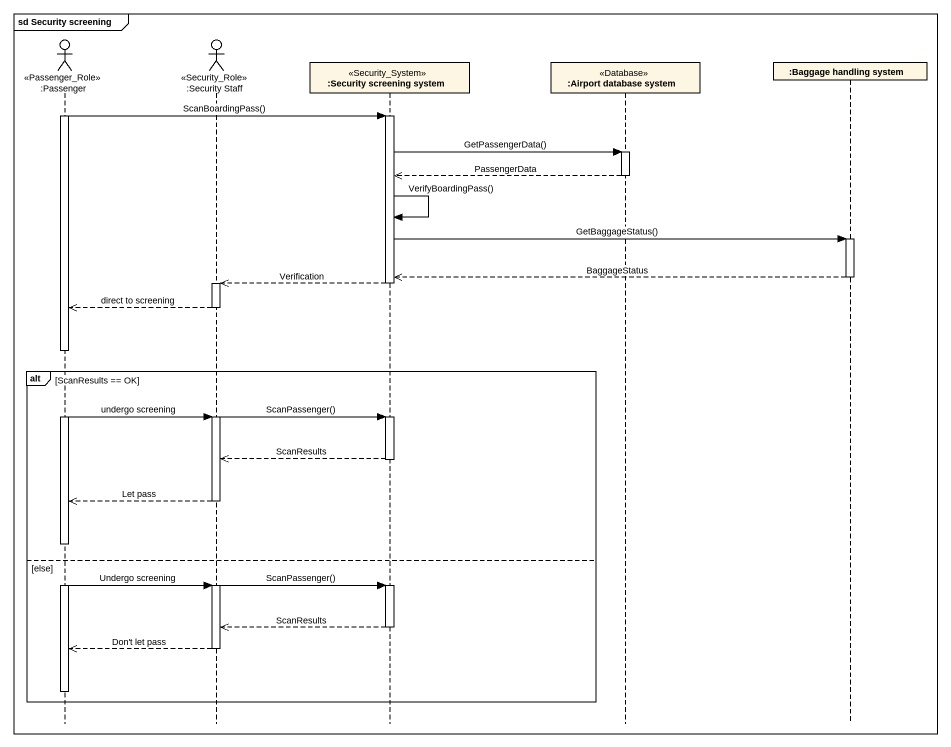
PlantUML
@startuml
mainframe sd Security screening
hide footbox
actor ":Passenger" as Passenger <<Passenger_Role>>
actor ":Security Staff" as Security_Staff <<Security_Role>>
participant ":Security screening system" as Security_screening_system <<Security_System>>
participant ":Airport database system" as Airport_database_system <<Database>>
participant ":Baggage handling system" as Baggage_handling_system

activate Passenger
Passenger -> Security_screening_system : ScanBoardingPass()
activate Security_screening_system
Security_screening_system -> Airport_database_system : GetPassengerData()
activate Airport_database_system
Airport_database_system -->> Security_screening_system : PassengerData
deactivate Airport_database_system
Security_screening_system -> Security_screening_system : VerifyBoardingPass()
Security_screening_system -> Baggage_handling_system : GetBaggageStatus()
activate Baggage_handling_system
Baggage_handling_system -->> Security_screening_system : BaggageStatus
deactivate Baggage_handling_system
Security_screening_system -->> Security_Staff : Verification
deactivate Security_screening_system
activate Security_Staff
Security_Staff -->> Passenger : direct to screening
deactivate Security_Staff
alt ScanResults == OK
  Passenger -> Security_Staff : undergo screening
  Security_Staff -> Security_screening_system : ScanPassenger()
  activate Security_Staff
  activate Security_screening_system
  Security_screening_system -->> Security_Staff : ScanResults
  deactivate Security_screening_system
  Security_Staff -->> Passenger : Let pass
  deactivate Security_Staff
else else
  Passenger -> Security_Staff : Undergo screening
  Security_Staff -> Security_screening_system : ScanPassenger()
  activate Security_Staff
  activate Security_screening_system
  Security_screening_system -->> Security_Staff : ScanResults
  deactivate Security_screening_system
  Security_Staff -->> Passenger : Don't let pass
  deactivate Security_Staff
  deactivate Passenger
end
@enduml
